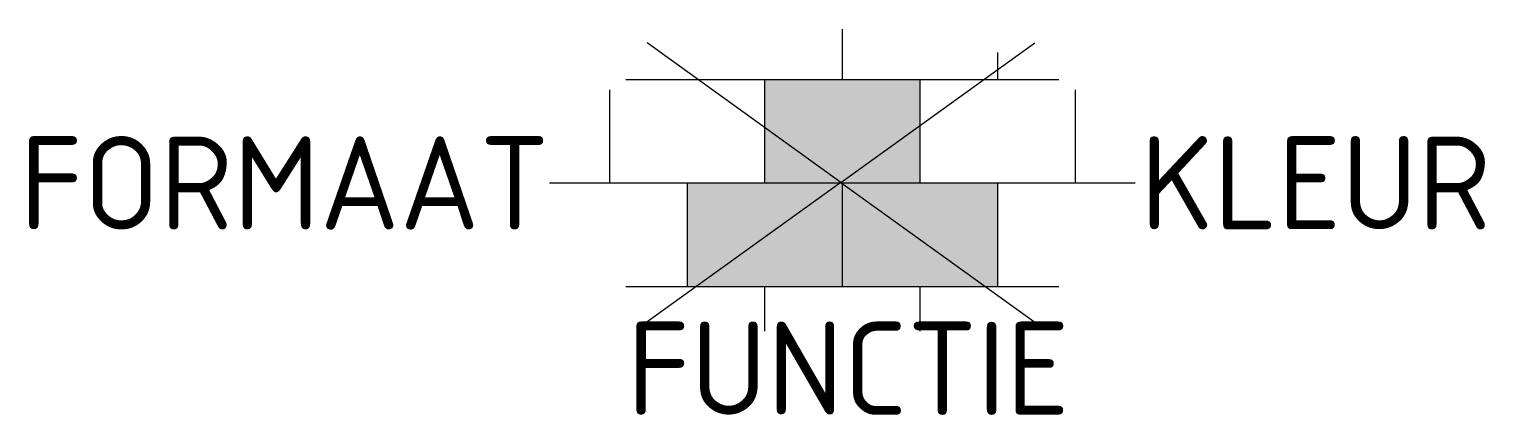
# Model space of a CAD drawing. Extents: x -15.7 to 12.4, y -4.5 to 3.
import ezdxf
from ezdxf.enums import TextEntityAlignment as Align

# ---------------------------------------------------------------- set-up
doc = ezdxf.new("R2010")
doc.units = 0
doc.styles.add('NLCS-ISO', font='NLCS-ISO.ttf')

msp = doc.modelspace()

# ---------------------------------------------------------------- hatches: boundary and pattern name
h = msp.add_hatch(color=254)
h.dxf.hatch_style = 1
h.paths.add_polyline_path([(1.5, 2), (-1.5, 2), (-1.5, 0), (1.5, 0)])
h = msp.add_hatch(color=254)
h.dxf.hatch_style = 1
h.paths.add_polyline_path([(0, 0), (-3, 0), (-3, -2), (0, -2)])
h = msp.add_hatch(color=254)
h.dxf.hatch_style = 1
h.paths.add_polyline_path([(3, 0), (0, 0), (0, -2), (3, -2)])

# ---------------------------------------------------------------- linework, layer by layer
for p, q in [((0, 2.973), (0, 2)), ((3, 2.521), (3, 2)), ((-4.186, 2), (4.186, 2)), ((-1.5, 2), (-1.5, 0)), ((1.5, 2), (1.5, 0)), ((-4.5, 1.802), (-4.5, 0)), ((4.5, 1.802), (4.5, 0)), ((-5.658, 0), (5.658, 0)), ((-3, 0), (-3, -2)), ((0, 0), (0, -2)), ((3, 0), (3, -2)), ((-4.186, -2), (4.186, -2)), ((-1.5, -2), (-1.5, -2.866)), ((1.5, -2), (1.5, -2.866))]:
    msp.add_line(p, q)
at = {"ltscale": 0.1}
for q in [(-3.772, 2.706), (3.719, 2.706), (-3.798, -2.705), (3.744, -2.705)]:
    msp.add_line((-0.027, 0.01), q, dxfattribs=at)

# ---------------------------------------------------------------- texts
at = {"style": 'NLCS-ISO'}
msp.add_attdef('FORMAAT', text='40x60', height=1.8, dxfattribs=at).set_placement((-5.658, 0), align=Align.MIDDLE_RIGHT)
msp.add_attdef('KLEUR', text='G', height=1.8, dxfattribs=at).set_placement((5.758, 0), align=Align.MIDDLE_LEFT)
at = {"style": 'NLCS-ISO', "flags": 1}
msp.add_attdef('FUNCTIE', text='', height=1.8, dxfattribs=at).set_placement((0.116, -3.585), align=Align.MIDDLE_CENTER)

doc.saveas('drawing.dxf')
